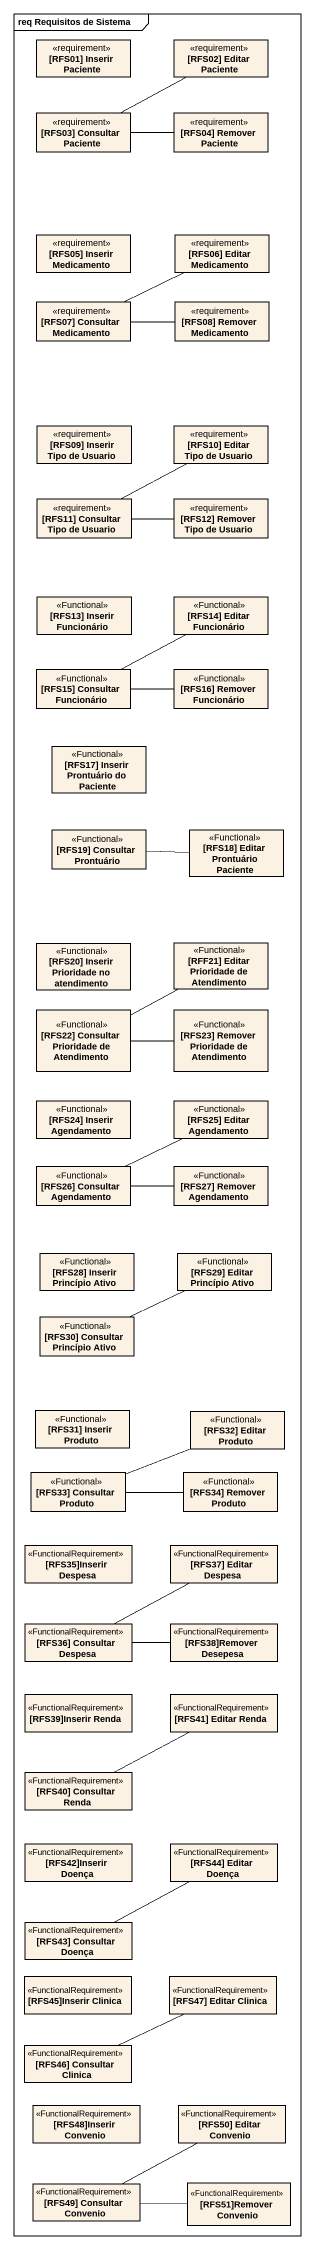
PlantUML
@startuml
mainframe req Requisitos de Sistema
hide circle
hide empty members
class "[RFS01] Inserir Paciente" as RFS01_Inserir_Paciente <<requirement>>
class "[RFS02] Editar Paciente" as RFS02_Editar_Paciente <<requirement>>
class "[RFS03] Consultar Paciente" as RFS03_Consultar_Paciente <<requirement>>
class "[RFS04] Remover Paciente" as RFS04_Remover_Paciente <<requirement>>
class "[RFS05] Inserir Medicamento" as RFS05_Inserir_Medicamento <<requirement>>
class "[RFS06] Editar Medicamento" as RFS06_Editar_Medicamento <<requirement>>
class "[RFS07] Consultar Medicamento" as RFS07_Consultar_Medicamento <<requirement>>
class "[RFS08] Remover Medicamento" as RFS08_Remover_Medicamento <<requirement>>
class "[RFS09] Inserir Tipo de Usuario" as RFS09_Inserir_Tipo_de <<requirement>>
class "[RFS10] Editar Tipo de Usuario" as RFS10_Editar_Tipo_de_Usuario <<requirement>>
class "[RFS11] Consultar Tipo de Usuario" as RFS11_Consultar_Tipo_de <<requirement>>
class "[RFS12] Remover Tipo de Usuario" as RFS12_Remover_Tipo_de <<requirement>>
class "[RFS13] Inserir Funcionário" as RFS13_Inserir_Funcionário <<Functional>>
class "[RFS14] Editar Funcionário" as RFS14_Editar_Funcionário <<Functional>>
class "[RFS15] Consultar Funcionário" as RFS15_Consultar_Funcionário <<Functional>>
class "[RFS16] Remover Funcionário" as RFS16_Remover_Funcionário <<Functional>>
class "[RFS17] Inserir Prontuário do Paciente" as RFS17_Inserir_Prontuário_do <<Functional>>
class "[RFS19] Consultar Prontuário" as RFS19_Consultar_Prontuário <<Functional>>
class "[RFS18] Editar Prontuário Paciente" as RFS18_Editar_Prontuário <<Functional>>
class "[RFS20] Inserir Prioridade no atendimento" as RFS20_Inserir_Prioridade_no <<Functional>>
class "[RFF21] Editar Prioridade de Atendimento" as RFF21_Editar_Prioridade_de <<Functional>>
class "[RFS22] Consultar Prioridade de Atendimento" as RFS22_Consultar_Prioridade <<Functional>>
class "[RFS23] Remover Prioridade de Atendimento" as RFS23_Remover_Prioridade_de <<Functional>>
class "[RFS24] Inserir Agendamento" as RFS24_Inserir_Agendamento <<Functional>>
class "[RFS25] Editar Agendamento" as RFS25_Editar_Agendamento <<Functional>>
class "[RFS26] Consultar Agendamento" as RFS26_Consultar_Agendamento <<Functional>>
class "[RFS27] Remover Agendamento" as RFS27_Remover_Agendamento <<Functional>>
class "[RFS28] Inserir Princípio Ativo" as RFS28_Inserir_Princípio <<Functional>>
class "[RFS29] Editar Princípio Ativo" as RFS29_Editar_Princípio_Ativo <<Functional>>
class "[RFS30] Consultar Princípio Ativo" as RFS30_Consultar_Princípio <<Functional>>
class "[RFS31] Inserir Produto" as RFS31_Inserir_Produto <<Functional>>
class "[RFS32] Editar Produto" as RFS32_Editar_Produto <<Functional>>
class "[RFS33] Consultar Produto" as RFS33_Consultar_Produto <<Functional>>
class "[RFS34] Remover Produto" as RFS34_Remover_Produto <<Functional>>
class "[RFS35]Inserir Despesa" as RFS35_Inserir_Despesa <<FunctionalRequirement>>
class "[RFS37] Editar Despesa" as RFS37_Editar_Despesa <<FunctionalRequirement>>
class "[RFS36] Consultar Despesa" as RFS36_Consultar_Despesa <<FunctionalRequirement>>
class "[RFS38]Remover Desepesa" as RFS38_Remover_Desepesa <<FunctionalRequirement>>
class "[RFS39]Inserir Renda" as RFS39_Inserir_Renda <<FunctionalRequirement>>
class "[RFS41] Editar Renda" as RFS41_Editar_Renda <<FunctionalRequirement>>
class "[RFS40] Consultar Renda" as RFS40_Consultar_Renda <<FunctionalRequirement>>
class "[RFS42]Inserir Doença" as RFS42_Inserir_Doença <<FunctionalRequirement>>
class "[RFS44] Editar Doença" as RFS44_Editar_Doença <<FunctionalRequirement>>
class "[RFS43] Consultar Doença" as RFS43_Consultar_Doença <<FunctionalRequirement>>
class "[RFS45]Inserir Clinica" as RFS45_Inserir_Clinica <<FunctionalRequirement>>
class "[RFS47] Editar Clinica" as RFS47_Editar_Clinica <<FunctionalRequirement>>
class "[RFS46] Consultar Clinica" as RFS46_Consultar_Clinica <<FunctionalRequirement>>
class "[RFS48]Inserir Convenio" as RFS48_Inserir_Convenio <<FunctionalRequirement>>
class "[RFS50] Editar Convenio" as RFS50_Editar_Convenio <<FunctionalRequirement>>
class "[RFS49] Consultar Convenio" as RFS49_Consultar_Convenio <<FunctionalRequirement>>
class "[RFS51]Remover Convenio" as RFS51_Remover_Convenio <<FunctionalRequirement>>
RFS03_Consultar_Paciente -right- RFS02_Editar_Paciente
RFS03_Consultar_Paciente -right- RFS04_Remover_Paciente
RFS07_Consultar_Medicamento -right- RFS06_Editar_Medicamento
RFS07_Consultar_Medicamento -right- RFS08_Remover_Medicamento
RFS11_Consultar_Tipo_de -right- RFS10_Editar_Tipo_de_Usuario
RFS11_Consultar_Tipo_de -right- RFS12_Remover_Tipo_de
RFS15_Consultar_Funcionário -right- RFS14_Editar_Funcionário
RFS15_Consultar_Funcionário -right- RFS16_Remover_Funcionário
RFS19_Consultar_Prontuário -right- RFS18_Editar_Prontuário
RFS22_Consultar_Prioridade -right- RFF21_Editar_Prioridade_de
RFS22_Consultar_Prioridade -right- RFS23_Remover_Prioridade_de
RFS26_Consultar_Agendamento -right- RFS25_Editar_Agendamento
RFS26_Consultar_Agendamento -right- RFS27_Remover_Agendamento
RFS30_Consultar_Princípio -right- RFS29_Editar_Princípio_Ativo
RFS33_Consultar_Produto -right- RFS32_Editar_Produto
RFS33_Consultar_Produto -right- RFS34_Remover_Produto
RFS36_Consultar_Despesa -right- RFS37_Editar_Despesa
RFS38_Remover_Desepesa -left- RFS36_Consultar_Despesa
RFS40_Consultar_Renda -right- RFS41_Editar_Renda
RFS43_Consultar_Doença -right- RFS44_Editar_Doença
RFS46_Consultar_Clinica -right- RFS47_Editar_Clinica
RFS49_Consultar_Convenio -right- RFS50_Editar_Convenio
RFS51_Remover_Convenio -left- RFS49_Consultar_Convenio
@enduml
